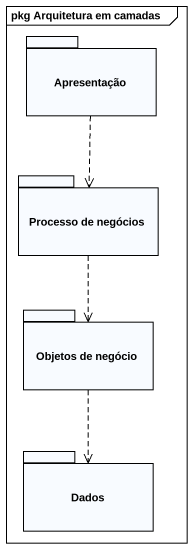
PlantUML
@startuml
mainframe pkg Arquitetura em camadas
package Apresentação {
}
package "Processo de negócios" as Processo_de_negócios {
}
package "Objetos de negócio" as Objetos_de_negócio {
}
package Dados {
}
Apresentação ..> Processo_de_negócios
Processo_de_negócios ..> Objetos_de_negócio
Objetos_de_negócio ..> Dados
@enduml
